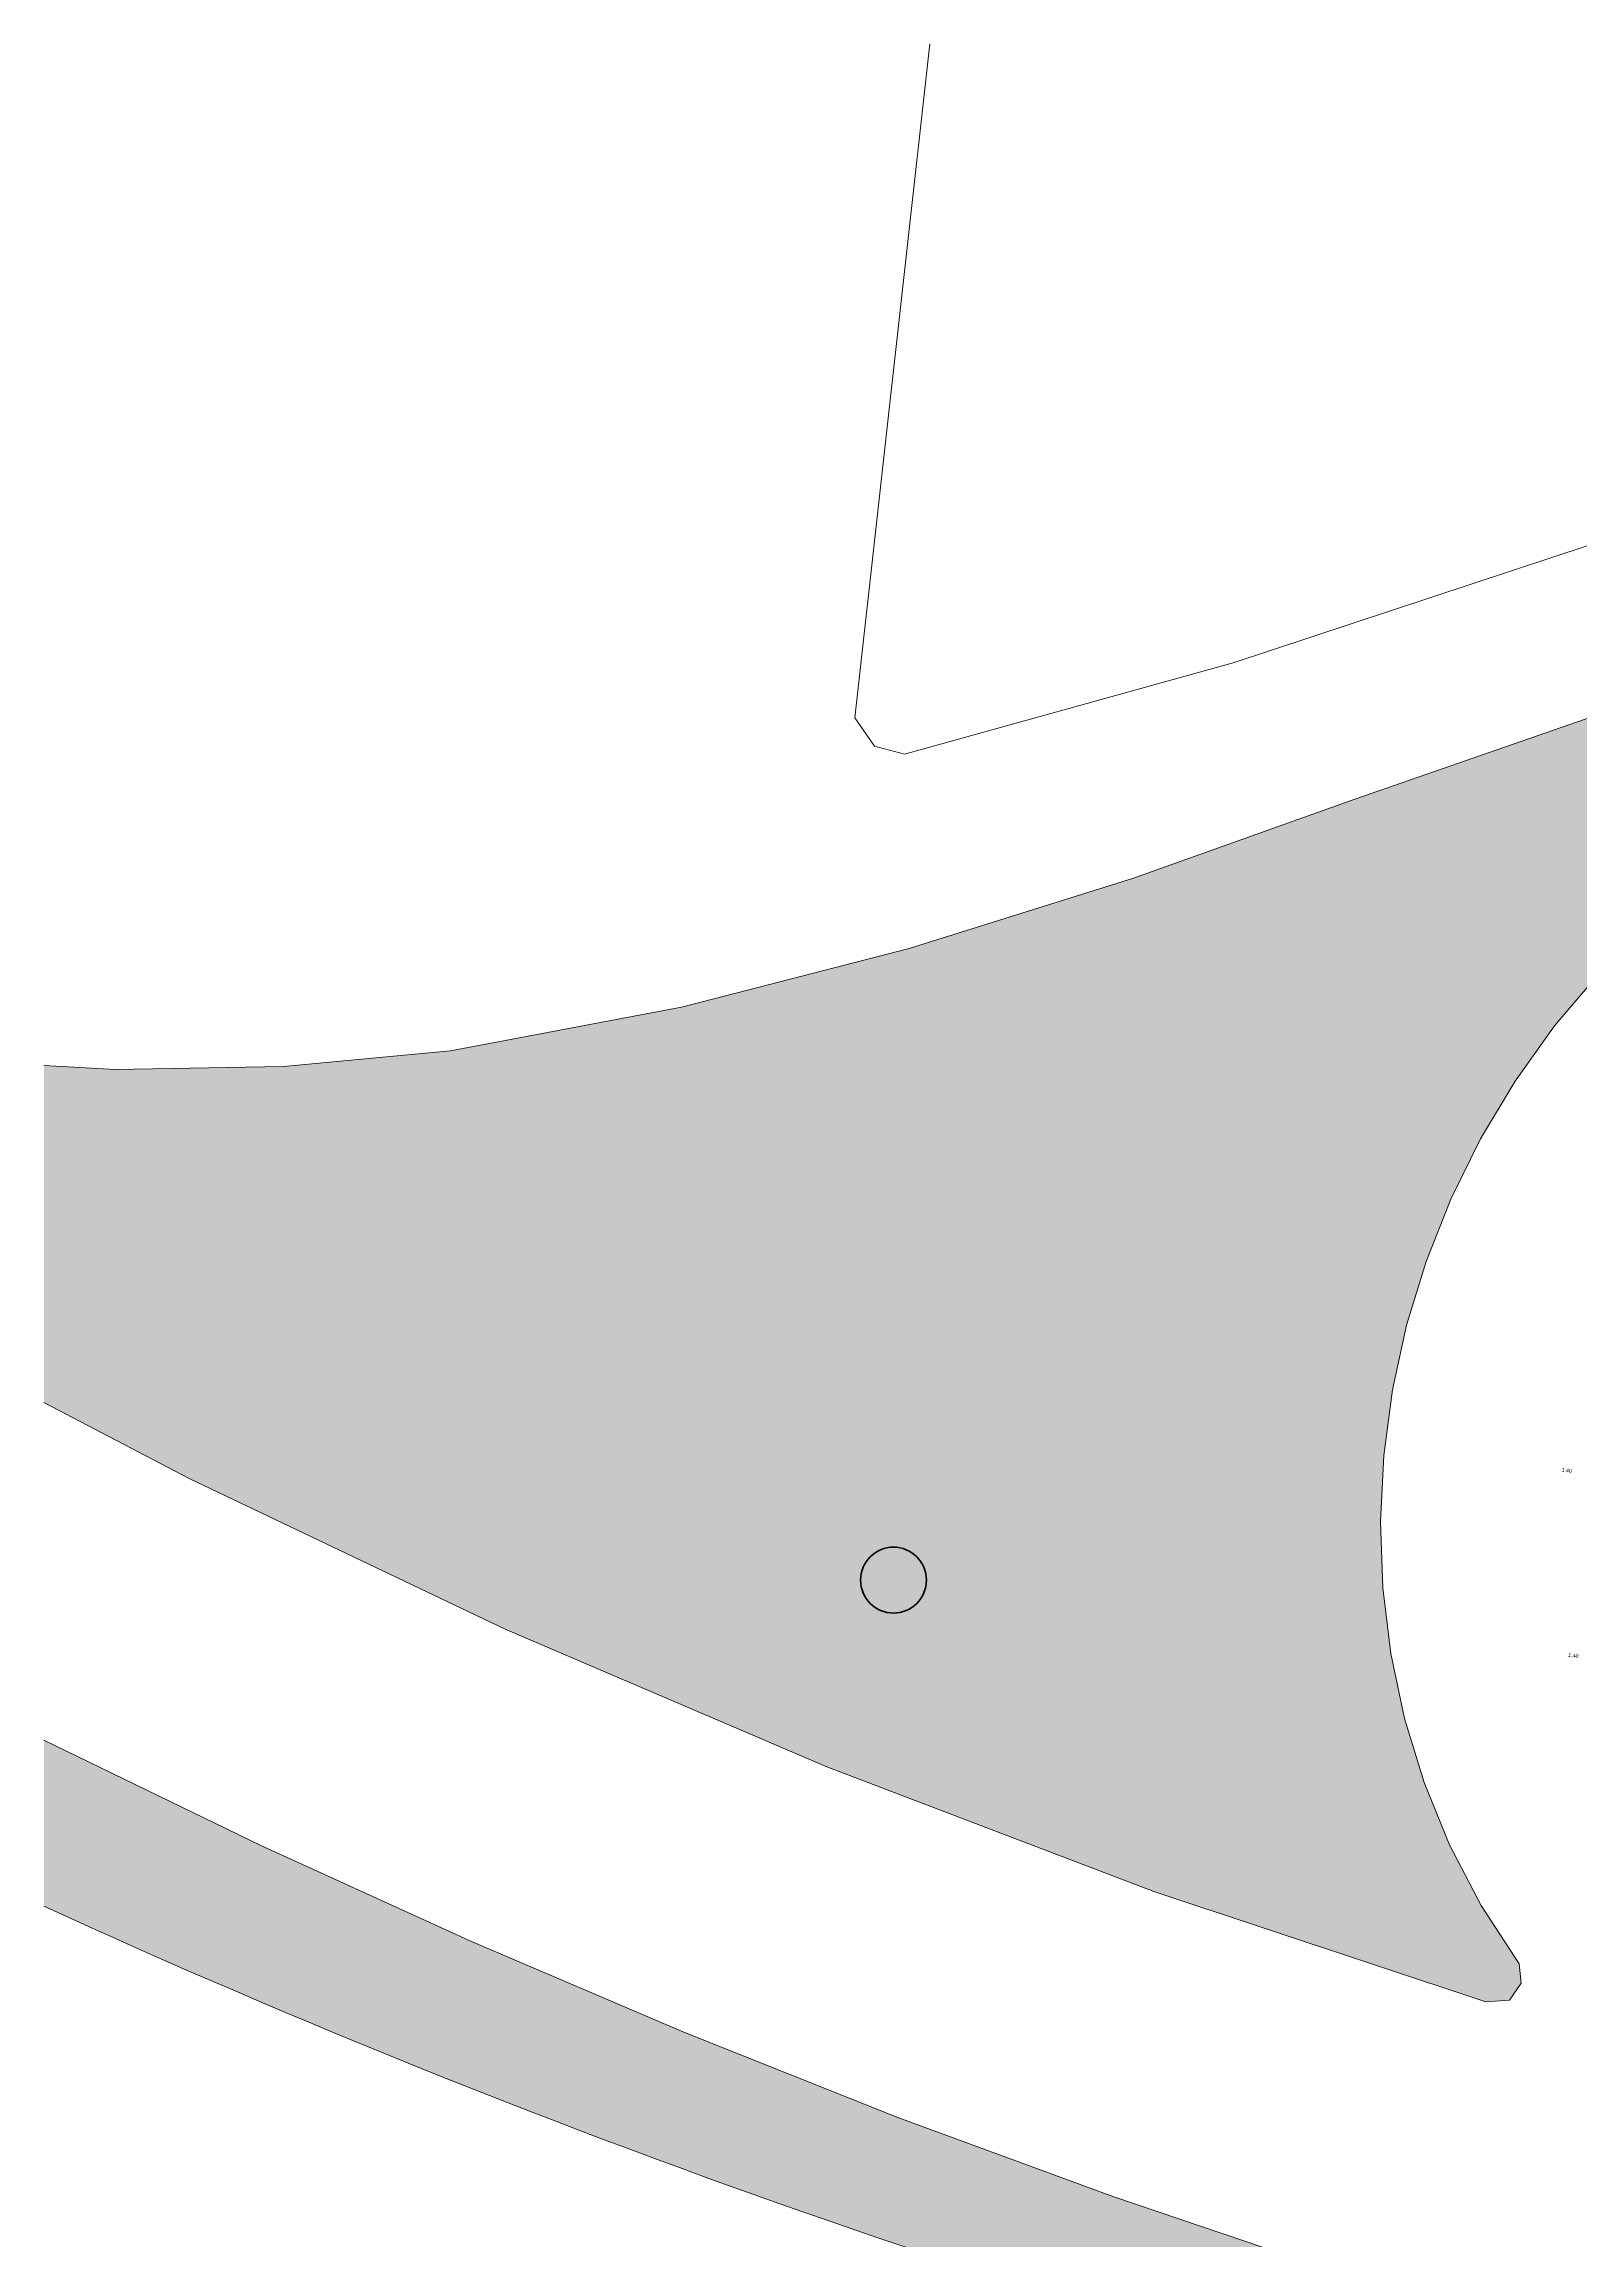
# Model space of a CAD drawing. Header units: millimetres. Extents: x -286774 to 170591, y -126585 to 81607.
# Drawn here: x -286774 to -205181, y -35060 to 81607 of the extents above; entities that cross this region are included whole.
import ezdxf

# ---------------------------------------------------------------- set-up
doc = ezdxf.new("R2010")
doc.units = ezdxf.units.MM
doc.header["$LTSCALE"] = 100
doc.header["$MEASUREMENT"] = 0
for name, color, linetype, lineweight in [('ARC-VIEW', 90, 'Continuous', 5), ('ARC_CON-CUT', 130, 'Continuous', 40), ('TAN CANG-profile- REVISE1$0$8', 17, 'Continuous', 0)]:
    doc.layers.add(name, color=color, linetype=linetype, lineweight=lineweight)
doc.layers.add('Elevation', color=1, linetype='Continuous', plot=False)
doc.layers.add('PIER SYSTRA', color=170, linetype='Continuous')
doc.styles.get("Standard").update_dxf_attribs({"font": 'arial.ttf'})

# ---------------------------------------------------------------- blocks, each defined once
blk = doc.blocks.new('SYSP')
at = {"layer": 'ARC_CON-CUT', "ltscale": 0.5}
blk.add_circle((-157.9, 0), 1.75, dxfattribs=at)

msp = doc.modelspace()

# ---------------------------------------------------------------- hatches: boundary and pattern name
at = {"layer": 'TAN CANG-profile- REVISE1$0$8'}
h = msp.add_hatch(dxfattribs=at)
h.set_pattern_fill('GRASS', color=256, scale=70, angle=-7.83058)
h.set_pattern_definition([(90, (-806731.9, -696717.4), (-1257.2359, 1257.2359), [333.375, -2181.0967]), (45, (-806731.9, -696717.4), (-1257.236, 1257.236), [333.375, -1444.625]), (135, (-806731.9, -696717.4), (-1257.236, -1257.236), [333.375, -1444.625])])
h.paths.add_polyline_path([(-213361, 16933), (-212054, 20234), (-210476, 23433), (-208634, 26510), (-206533, 29444), (-204177, 32216), (-197851, 40086), (-197615, 41802), (-197970, 42849), (-198748, 44455), (-199839, 45604), (-201487, 46330), (-203236, 46321), (-217136, 41490), (-228903, 37295), (-240818, 33556), (-252903, 30440), (-265175, 28118), (-274055, 27292), (-282972, 27130), (-286774, 27343), (-286774, 9439), (-279064, 5400), (-262275, -2600), (-245190, -9927), (-227824, -16539), (-210190, -22397), (-208930, -22320), (-208305, -21407), (-208416, -20393), (-210426, -17291), (-212109, -14071), (-213469, -10752), (-214511, -7354), (-215241, -3899), (-215664, -405), (-215786, 3106), (-215611, 6616), (-215145, 10104), (-214393, 13550)])
h = msp.add_hatch(dxfattribs=at)
h.set_pattern_fill('GRASS', color=256, scale=70, angle=-7.83058)
h.set_pattern_definition([(90, (-53285, 254399), (-1257.236, 1257.236), [333.375, -2181.097]), (45, (-53285, 254399), (-1257.236, 1257.236), [333.375, -1444.625]), (135, (-53285, 254399), (-1257.236, -1257.236), [333.375, -1444.625])])
h.paths.add_polyline_path([(-171040, -49085), (-183052, -46479), (-194945, -43537), (-206722, -40265), (-218390, -36670), (-229953, -32760), (-241415, -28540), (-252781, -24018), (-264056, -19201), (-275245, -14095), (-286774, -8502), (-286774, -17329, 0.0477525), (-201996, -46706), (-186901, -49893), (-171733, -52537), (-156500, -54678), (-141211, -56356), (-125875, -57611), (-122817, -57784), (-122607, -57417), (-100599, -58271), (-79130, -58715), (-79377, -56443), (-92426, -56688), (-106517, -56633), (-134236, -54818), (-146637, -53262), (-158903, -51348)])

# ---------------------------------------------------------------- linework, layer by layer
at = {"layer": 'ARC-VIEW'}
for p, q in [((-203236, 46321), (-217136, 41490)), ((-286774, -8502), (-275245, -14095)), ((-275245, -14095), (-264056, -19201)), ((-264056, -19201), (-252781, -24018)), ((-208305, -21407), (-208416, -20393)), ((-208930, -22320), (-208305, -21407)), ((-210190, -22397), (-208930, -22320)), ((-252781, -24018), (-241415, -28540)), ((-241415, -28540), (-229953, -32760)), ((-229953, -32760), (-218390, -36670))]:
    msp.add_line(p, q, dxfattribs=at)
at = {"layer": 'ARC-VIEW', "flags": 128}
for points in [[(-242651, 44301), (-243696, 45801), (-239722, 81607)], [(-242651, 44301), (-241070, 43872), (-223607, 48726), (-200461, 56374), (-194058, 58611)], [(-217136, 41490), (-228903, 37295), (-240818, 33556), (-252903, 30440), (-265175, 28118)], [(-208416, -20393), (-210426, -17291), (-212109, -14071), (-213469, -10752), (-214511, -7354), (-215241, -3899), (-215664, -405), (-215786, 3106), (-215611, 6616), (-215145, 10104), (-214393, 13550), (-213361, 16933), (-212054, 20234), (-210476, 23433), (-208634, 26510), (-206533, 29444), (-204177, 32216)], [(-286774, 27343), (-282972, 27130), (-274055, 27292), (-265175, 28118)], [(-286774, 9439), (-279064, 5400), (-262275, -2600), (-245190, -9927), (-227824, -16539), (-210190, -22397)]]:
    msp.add_lwpolyline(points, dxfattribs=at)
at = {"layer": 'ARC-VIEW'}
msp.add_arc((-90940, 410813), 470804, 245.42038, 256.35614, dxfattribs=at)

# ---------------------------------------------------------------- block references
at = {"layer": 'PIER SYSTRA', "xscale": 1000, "yscale": 1000, "zscale": 1000}
msp.add_blockref('SYSP', (-83750, 0), dxfattribs=at)

# ---------------------------------------------------------------- texts
at = {"layer": 'Elevation'}
for p in [(-206171, 5764, 1403), (-205819, -4074, 1404)]:
    msp.add_text('1.40', height=200, rotation=352.16942, dxfattribs=at).set_placement(p)

doc.saveas('drawing.dxf')
